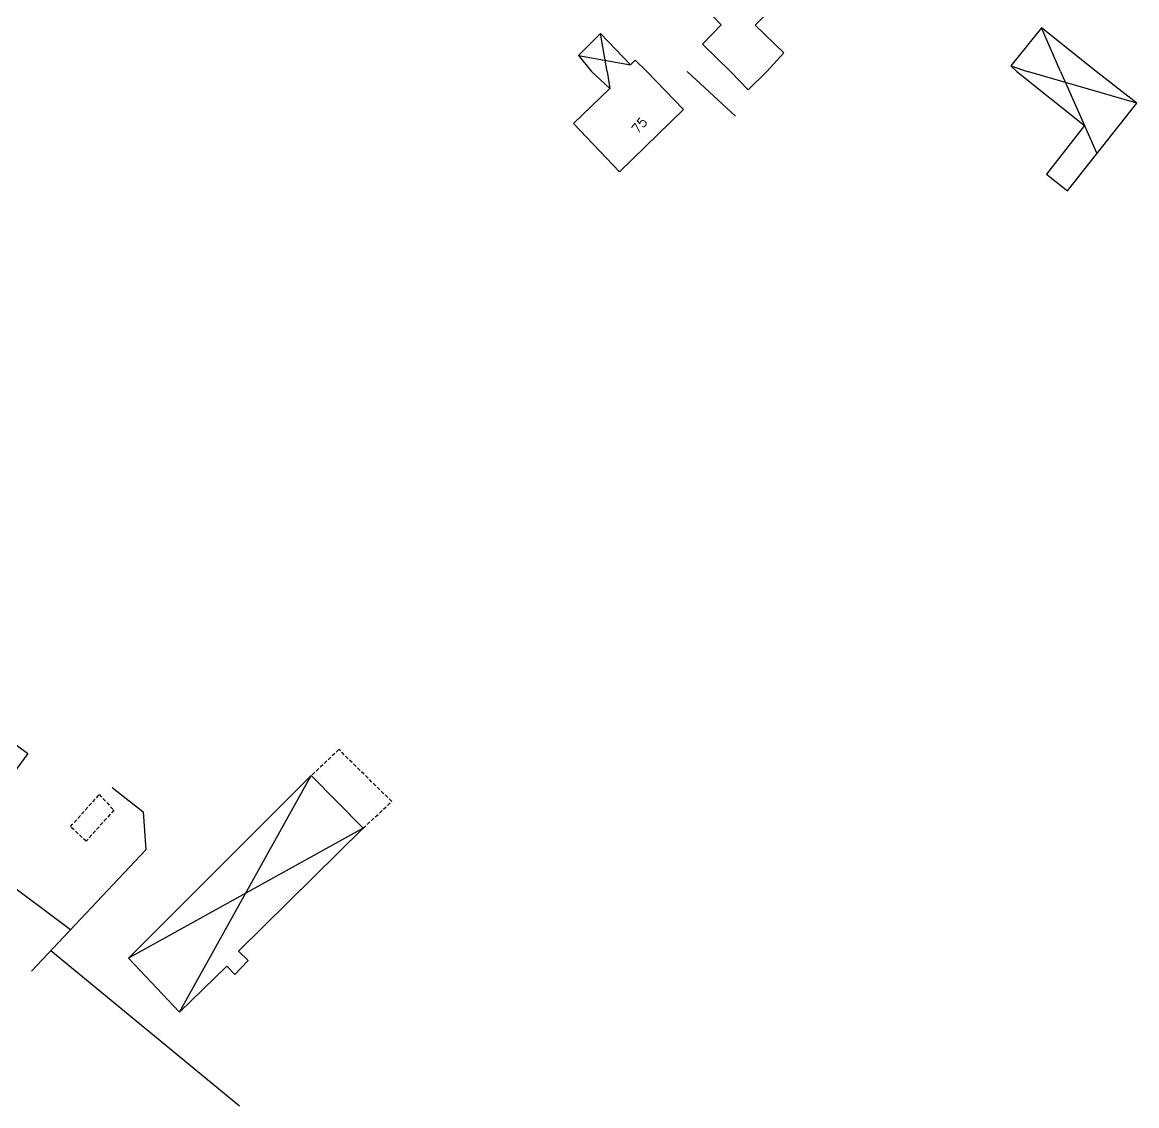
# Model space of a CAD drawing. Header units: millimetres. Extents: x 123000 to 124000, y 124000 to 125000.
# Drawn here: x 123628 to 123778.8, y 124360.1 to 124506.6 of the extents above; entities that cross this region are included whole.
import ezdxf
from ezdxf.enums import TextEntityAlignment as Align

# ---------------------------------------------------------------- set-up
doc = ezdxf.new("R2010")
doc.units = ezdxf.units.MM
doc.linetypes.add('DASHED', pattern=[0.75, 0.5, -0.25])
for name, color, linetype in [('w0100', 7, 'CONTINUOUS'), ('w0112', 1, 'DASHED'), ('W0310', 3, 'CONTINUOUS'), ('w0991', 7, 'CONTINUOUS')]:
    doc.layers.add(name, color=color, linetype=linetype)
doc.styles.get("Standard").update_dxf_attribs({"font": 'romans.shx', "width": 0.85})

msp = doc.modelspace()

# ---------------------------------------------------------------- linework, layer by layer
at = {"layer": 'w0100'}
for points in [[(123728.78, 124500), (123731.08, 124502.49), (123727.21, 124506.24), (123736.82, 124516.09), (123738.08, 124517.39), (123732.9, 124522.4), (123723.86, 124513.19), (123723.24, 124513.82), (123719.38, 124509.64), (123722.6, 124506.31), (123720.08, 124503.68), (123723.86, 124500)], [(123712.54, 124500), (123710.95, 124501.5), (123710.32, 124500.9), (123706.25, 124505.11), (123703.29, 124502.13), (123705.06, 124500)], [(123707.17, 124500), (123706.25, 124505.11)], [(123773.33, 124500), (123765.95, 124505.89), (123761.8, 124500.74), (123762.63, 124500)], [(123768.53, 124500), (123765.95, 124505.89)], [(123703.29, 124502.13), (123710.32, 124500.9)], [(123705.06, 124500), (123707.52, 124497.69), (123702.6, 124492.95), (123708.83, 124486.39)], [(123707.17, 124500), (123707.52, 124497.69)], [(123708.83, 124486.39), (123717.52, 124494.84), (123712.54, 124500)], [(123723.86, 124500), (123726.27, 124497.52), (123728.78, 124500)], [(123761.8, 124500.74), (123764.06, 124500)], [(123762.63, 124500), (123771.77, 124492.68), (123766.62, 124486.09), (123769.45, 124483.83)], [(123778.83, 124495.68), (123764.06, 124500)], [(123768.53, 124500), (123771.77, 124492.68), (123773.44, 124488.87)], [(123769.45, 124483.83), (123778.83, 124495.68), (123773.33, 124500)], [(123613.7, 124416.5), (123619.18, 124412.63), (123620.15, 124414.08), (123628.78, 124407.72), (123625.71, 124403.53), (123623.05, 124405.71), (123617.97, 124398.95), (123611.77, 124403.37), (123616.44, 124409.49), (123611.12, 124412.79), (123613.7, 124416.5), (123616.44, 124409.49)], [(123642.4, 124380.06), (123667.13, 124404.76), (123674.16, 124397.62), (123657.28, 124381), (123658.59, 124379.72), (123656.77, 124377.83), (123655.69, 124378.96), (123649.29, 124372.77), (123642.4, 124380.06)], [(123649.29, 124372.77), (123667.13, 124404.76)], [(123674.16, 124397.62), (123642.4, 124380.06)]]:
    msp.add_lwpolyline(points, dxfattribs=at)
at = {"layer": 'w0112'}
for points in [[(123674.16, 124397.62), (123678.02, 124401.25), (123670.88, 124408.27), (123667.13, 124404.76)], [(123638.42, 124402.18), (123640.41, 124400.08), (123636.66, 124395.86), (123634.55, 124397.85), (123638.42, 124402.18)]]:
    msp.add_lwpolyline(points, dxfattribs=at)
at = {"layer": 'W0310'}
for points in [[(123717.98, 124500), (123724.55, 124493.92)], [(123634.56, 124383.9), (123605.94, 124405.24), (123597.58, 124411.5)], [(123640.18, 124403.12), (123644.39, 124399.84), (123644.75, 124394.69), (123629.28, 124378.31)], [(123631.9, 124381.08), (123657.41, 124360.1)]]:
    msp.add_lwpolyline(points, dxfattribs=at)

# ---------------------------------------------------------------- texts
at = {"layer": 'w0991'}
msp.add_text('75', height=1.25, rotation=48.3345, dxfattribs=at).set_placement((123711.53, 124492.69), align=Align.MIDDLE)

doc.saveas('drawing.dxf')
